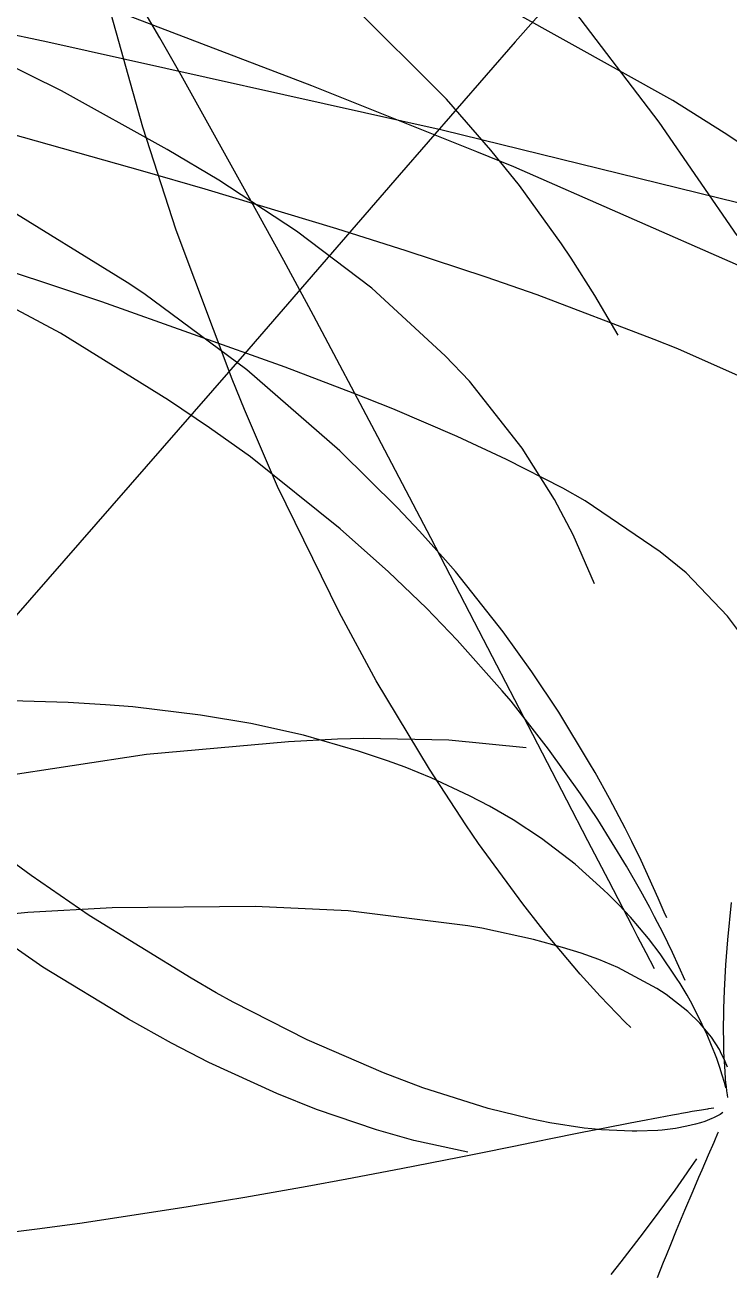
# Model space of a CAD drawing. Header units: metres. Extents: x -307 to 280, y -97 to 158.
# Drawn here: x -2.106 to -0.002, y -0.501 to 3.232 of the extents above; entities that cross this region are included whole.
import ezdxf

# ---------------------------------------------------------------- set-up
doc = ezdxf.new("R2010")
doc.units = ezdxf.units.M

msp = doc.modelspace()

# ---------------------------------------------------------------- linework, layer by layer
for p, q in [((-1.7025, 3.1937, -1344.2571), (-1.9519, 3.621, -1343.938)), ((-0.2936, 3.5738, -1336.2352), (-0.6407, 3.1821, -1335.9548)), ((-0.2105, 2.942, -1341.1193), (-0.6157, 3.4738, -1340.9099)), ((-1.7533, 2.9263, -1344.5833), (-1.8983, 3.4424, -1344.3982)), ((-1.249, 3.0499, -1335.0687), (-2.1083, 3.3793, -1333.7529)), ((-2.0374, 3.1806, -1333.6146), (-2.7422, 3.3318, -1332.8354)), ((-1.9968, 3.0349, -1334.9199), (-2.5667, 3.3185, -1333.6951)), ((-0.8461, 3.0103, -1342.3333), (-1.1342, 3.297, -1342.0493)), ((-0.1702, 3.0063, -1338.3453), (-0.6478, 3.272, -1337.2389)), ((-0.8591, 2.9177, -1335.0626), (-2.0374, 3.1806, -1333.6146)), ((-1.6389, 3.0825, -1344.339), (-1.7025, 3.1937, -1344.2571)), ((-0.6407, 3.1821, -1335.9548), (-0.9876, 2.7829, -1335.7644)), ((-1.4394, 2.7238, -1344.5977), (-1.6389, 3.0825, -1344.339)), ((-1.7538, 2.7956, -1335.7642), (-2.6508, 3.0472, -1334.4609)), ((-1.6811, 2.8604, -1335.6912), (-1.9968, 3.0349, -1334.9199)), ((-0.7556, 2.8529, -1335.8912), (-1.249, 3.0499, -1335.0687)), ((-0.7133, 2.8584, -1342.4927), (-0.8461, 3.0103, -1342.3333)), ((-0.0159, 2.9097, -1338.7366), (-0.1702, 3.0063, -1338.3453)), ((-1.6543, 2.6193, -1344.7034), (-1.7533, 2.9263, -1344.5833)), ((0.1571, 2.6673, -1336.4951), (-0.8591, 2.9177, -1335.0626)), ((0.0225, 2.6033, -1341.299), (-0.2105, 2.942, -1341.1193)), ((0.0515, 2.8652, -1338.9144), (-0.0159, 2.9097, -1338.7366)), ((-1.5263, 2.7684, -1336.1003), (-1.6811, 2.8604, -1335.6912)), ((-0.6449, 2.8079, -1336.0822), (-0.7556, 2.8529, -1335.8912)), ((-0.6282, 2.7524, -1342.6073), (-0.7133, 2.8584, -1342.4927)), ((0.0268, 2.5136, -1337.3739), (-0.6449, 2.8079, -1336.0822)), ((-1.5669, 2.7415, -1336.0526), (-1.7538, 2.7956, -1335.7642)), ((-1.2941, 2.6156, -1336.78), (-1.5263, 2.7684, -1336.1003)), ((-0.9876, 2.7829, -1335.7644), (-1.4502, 2.2487, -1335.5973)), ((-1.1743, 2.6226, -1336.6998), (-1.5669, 2.7415, -1336.0526)), ((-0.5029, 2.5781, -1342.8031), (-0.6282, 2.7524, -1342.6073)), ((-1.8006, 2.4624, -1341.853), (-2.1777, 2.696, -1341.1204)), ((-1.3325, 2.5281, -1344.7367), (-1.4394, 2.7238, -1344.5977)), ((-1.4867, 2.1733, -1344.897), (-1.6543, 2.6193, -1344.7034)), ((-1.0696, 2.4451, -1337.5309), (-1.2941, 2.6156, -1336.78)), ((-0.9668, 2.5572, -1337.0609), (-1.1743, 2.6226, -1336.6998)), ((-0.4737, 2.5351, -1342.852), (-0.5029, 2.5781, -1342.8031)), ((-2, 2.3108, -1342.084), (-2.4438, 2.5491, -1341.2909)), ((-1.981, 2.4398, -1332.7249), (-2.2892, 2.5409, -1332.1797)), ((-0.7279, 2.4782, -1337.5007), (-0.9668, 2.5572, -1337.0609)), ((-1.2438, 2.3638, -1344.8522), (-1.3325, 2.5281, -1344.7367)), ((-0.4027, 2.4234, -1342.9819), (-0.4737, 2.5351, -1342.852)), ((-0.5749, 2.4254, -1337.7961), (-0.7279, 2.4782, -1337.5007)), ((-1.876, 2.4048, -1332.9181), (-1.981, 2.4398, -1332.7249)), ((-1.7504, 2.4294, -1341.953), (-1.8006, 2.4624, -1341.853)), ((-1.4429, 2.2013, -1342.5955), (-1.7504, 2.4294, -1341.953)), ((-0.8506, 2.2434, -1338.3973), (-1.0696, 2.4451, -1337.5309)), ((-1.3287, 2.2094, -1334.07), (-1.876, 2.4048, -1332.9181)), ((-0.2253, 2.2924, -1338.5392), (-0.5749, 2.4254, -1337.7961)), ((-0.3333, 2.3046, -1343.123), (-0.4027, 2.4234, -1342.9819)), ((-1.0513, 2.001, -1345.1028), (-1.2438, 2.3638, -1344.8522)), ((-1.6766, 2.1104, -1342.6887), (-2, 2.3108, -1342.084)), ((-0.1547, 2.2641, -1338.6971), (-0.2253, 2.2924, -1338.5392)), ((-1.4502, 2.2487, -1335.5973), (-2.2029, 1.3863, -1335.4622)), ((-0.7773, 2.167, -1338.7192), (-0.8506, 2.2434, -1338.3973)), ((0.0807, 2.16, -1339.2706), (-0.1547, 2.2641, -1338.6971)), ((-1.1253, 2.1317, -1334.5449), (-1.3287, 2.2094, -1334.07)), ((-1.4503, 2.0824, -1344.9382), (-1.4867, 2.1733, -1344.897)), ((-1.1646, 1.9588, -1343.2145), (-1.4429, 2.2013, -1342.5955)), ((-0.6203, 1.9669, -1339.5356), (-0.7773, 2.167, -1338.7192)), ((-1.0068, 2.0844, -1334.8381), (-1.1253, 2.1317, -1334.5449)), ((-1.554, 2.0283, -1342.9237), (-1.6766, 2.1104, -1342.6887)), ((-1.351, 1.8525, -1345.0485), (-1.4503, 2.0824, -1344.9382)), ((-0.814, 2.0019, -1335.3573), (-1.0068, 2.0844, -1334.8381)), ((-1.4319, 1.9414, -1343.162), (-1.554, 2.0283, -1342.9237)), ((-0.8933, 1.6994, -1345.3077), (-1.0513, 2.001, -1345.1028)), ((-0.6664, 1.9336, -1335.7915), (-0.814, 2.0019, -1335.3573)), ((-0.9924, 1.7886, -1343.6162), (-1.1646, 1.9588, -1343.2145)), ((-0.5238, 1.8138, -1340.1376), (-0.6203, 1.9669, -1339.5356)), ((-1.1643, 1.7262, -1343.7029), (-1.4319, 1.9414, -1343.162)), ((-0.4987, 1.8473, -1336.3422), (-0.6664, 1.9336, -1335.7915)), ((-1.167, 1.4774, -1345.2466), (-1.351, 1.8525, -1345.0485)), ((-0.4317, 1.8102, -1336.5782), (-0.4987, 1.8473, -1336.3422)), ((-0.4678, 1.7086, -1340.54), (-0.5238, 1.8138, -1340.1376)), ((-0.2075, 1.6573, -1337.5381), (-0.4317, 1.8102, -1336.5782)), ((-0.9266, 1.7191, -1343.7738), (-0.9924, 1.7886, -1343.6162)), ((-1.0199, 1.5977, -1344.0033), (-1.1643, 1.7262, -1343.7029)), ((-0.8493, 1.6328, -1343.9625), (-0.9266, 1.7191, -1343.7738)), ((-0.762, 1.4467, -1345.4772), (-0.8933, 1.6994, -1345.3077)), ((-0.4042, 1.5619, -1341.0834), (-0.4678, 1.7086, -1340.54)), ((-0.1296, 1.5943, -1337.9266), (-0.2075, 1.6573, -1337.5381)), ((-0.8196, 1.5986, -1344.0359), (-0.8493, 1.6328, -1343.9625)), ((-0.9064, 1.4885, -1344.2445), (-1.0199, 1.5977, -1344.0033)), ((-0.677, 1.4179, -1344.4008), (-0.8196, 1.5986, -1344.0359)), ((-0.0061, 1.465, -1338.7018), (-0.1296, 1.5943, -1337.9266)), ((-1.056, 1.272, -1345.3635), (-1.167, 1.4774, -1345.2466)), ((-0.814, 1.3934, -1344.4445), (-0.9064, 1.4885, -1344.2445)), ((0.053, 1.3856, -1339.1652), (-0.0061, 1.465, -1338.7018)), ((-0.6956, 1.3187, -1345.5624), (-0.762, 1.4467, -1345.4772)), ((-0.6797, 1.2418, -1344.7422), (-0.814, 1.3934, -1344.4445)), ((-0.591, 1.2988, -1344.6278), (-0.677, 1.4179, -1344.4008)), ((-0.5885, 1.1116, -1345.699), (-0.6956, 1.3187, -1345.5624)), ((-0.8973, 1.0075, -1345.5275), (-1.056, 1.272, -1345.3635)), ((-0.5105, 1.1777, -1344.8467), (-0.591, 1.2988, -1344.6278)), ((-0.6533, 1.2107, -1344.8014), (-0.6797, 1.2418, -1344.7422)), ((-1.9768, 1.2069, -1346.648), (-2.1465, 1.2124, -1346.7686)), ((-1.8655, 1.2004, -1346.5731), (-1.9768, 1.2069, -1346.648)), ((-1.7836, 1.1939, -1346.5203), (-1.8655, 1.2004, -1346.5731)), ((-0.5412, 1.068, -1345.0577), (-0.6533, 1.2107, -1344.8014)), ((-1.5815, 1.1693, -1346.4015), (-1.7836, 1.1939, -1346.5203)), ((-1.4308, 1.1438, -1346.3218), (-1.5815, 1.1693, -1346.4015)), ((-0.4183, 1.0254, -1345.1053), (-0.5105, 1.1777, -1344.8467)), ((-1.2734, 1.1089, -1346.2484), (-1.4308, 1.1438, -1346.3218)), ((-1.3182, 1.0895, -1343.2675), (-1.7425, 1.0513, -1342.9181)), ((-1.1716, 1.0972, -1343.3988), (-1.3182, 1.0895, -1343.2675)), ((-1.1089, 1.0619, -1346.1837), (-1.2734, 1.1089, -1346.2484)), ((-1.0937, 1.0998, -1343.4713), (-1.1716, 1.0972, -1343.3988)), ((-0.8393, 1.0949, -1343.7339), (-1.0937, 1.0998, -1343.4713)), ((-0.6083, 1.0717, -1344.0067), (-0.8393, 1.0949, -1343.7339)), ((-0.487, 0.9153, -1345.8273), (-0.5885, 1.1116, -1345.699)), ((-1.7425, 1.0513, -1342.9181), (-2.4322, 0.9462, -1342.4347)), ((-1.0226, 1.0331, -1346.1543), (-1.1089, 1.0619, -1346.1837)), ((-0.4453, 0.934, -1345.282), (-0.5412, 1.068, -1345.0577)), ((-0.9696, 1.0137, -1346.1381), (-1.0226, 1.0331, -1346.1543)), ((-0.892, 0.9823, -1346.1174), (-0.9696, 1.0137, -1346.1381)), ((-0.4023, 0.9979, -1345.1506), (-0.4183, 1.0254, -1345.1053)), ((-0.7886, 0.8413, -1345.6382), (-0.8973, 1.0075, -1345.5275)), ((-0.7777, 0.9284, -1346.0947), (-0.892, 0.9823, -1346.1174)), ((-0.3592, 0.9203, -1345.2753), (-0.4023, 0.9979, -1345.1506)), ((-0.3938, 0.8572, -1345.4042), (-0.4453, 0.934, -1345.282)), ((-0.7173, 0.8967, -1346.0859), (-0.7777, 0.9284, -1346.0947)), ((-0.6474, 0.8562, -1346.0795), (-0.7173, 0.8967, -1346.0859)), ((-0.4241, 0.7939, -1345.9061), (-0.487, 0.9153, -1345.8273)), ((-0.3299, 0.8654, -1345.361), (-0.3592, 0.9203, -1345.2753)), ((-0.3123, 0.8314, -1345.413), (-0.3299, 0.8654, -1345.361)), ((-0.7506, 0.7855, -1345.6766), (-0.7886, 0.8413, -1345.6382)), ((-0.5627, 0.8006, -1346.0776), (-0.6474, 0.8562, -1346.0795)), ((-0.3081, 0.7174, -1345.6118), (-0.3938, 0.8572, -1345.4042)), ((-0.2924, 0.7918, -1345.4724), (-0.3123, 0.8314, -1345.413)), ((-2.0875, 0.6899, -1344.3877), (-2.2235, 0.7895, -1344.272)), ((-0.6181, 0.6057, -1345.8091), (-0.7506, 0.7855, -1345.6766)), ((-0.4621, 0.7235, -1346.0854), (-0.5627, 0.8006, -1346.0776)), ((-0.3923, 0.7326, -1345.9458), (-0.4241, 0.7939, -1345.9061)), ((-0.2648, 0.7351, -1345.5555), (-0.2924, 0.7918, -1345.4724)), ((-0.3766, 0.6472, -1346.1014), (-0.4621, 0.7235, -1346.0854)), ((-0.3615, 0.6735, -1345.984), (-0.3923, 0.7326, -1345.9458)), ((-0.2657, 0.6434, -1345.7161), (-0.3081, 0.7174, -1345.6118)), ((-0.2137, 0.6223, -1345.7128), (-0.2648, 0.7351, -1345.5555)), ((-2.0525, 0.4161, -1344.5874), (-2.4259, 0.6765, -1344.2837)), ((-1.9145, 0.5708, -1344.5361), (-2.0875, 0.6899, -1344.3877)), ((-0.2903, 0.537, -1346.0715), (-0.3615, 0.6735, -1345.984)), ((-0.3618, 0.6332, -1346.105), (-0.3766, 0.6472, -1346.1014)), ((-0.2388, 0.5942, -1345.783), (-0.2657, 0.6434, -1345.7161)), ((-0.5652, 0.5378, -1345.8617), (-0.6181, 0.6057, -1345.8091)), ((-0.3307, 0.6022, -1346.1135), (-0.3618, 0.6332, -1346.105)), ((-0.2967, 0.5658, -1346.125), (-0.3307, 0.6022, -1346.1135)), ((-0.1955, 0.5803, -1345.7695), (-0.2137, 0.6223, -1345.7128)), ((-0.0056, 0.4975, -1345.8873), (0.0059, 0.6095, -1345.7557)), ((-2.0971, 0.579, -1343.4949), (-2.7813, 0.5169, -1343.0306)), ((-1.8457, 0.5933, -1343.683), (-2.0971, 0.579, -1343.4949)), ((-1.609, 0.3827, -1344.8026), (-1.9145, 0.5708, -1344.5361)), ((-1.418, 0.597, -1344.0441), (-1.8457, 0.5933, -1343.683)), ((-1.1397, 0.5847, -1344.3083), (-1.418, 0.597, -1344.0441)), ((-0.7827, 0.5395, -1344.7048), (-1.1397, 0.5847, -1344.3083)), ((-0.2426, 0.5015, -1346.1483), (-0.2967, 0.5658, -1346.125)), ((-0.2241, 0.5666, -1345.8197), (-0.2388, 0.5942, -1345.783)), ((-0.1988, 0.5173, -1345.8834), (-0.2241, 0.5666, -1345.8197)), ((-0.1881, 0.563, -1345.7926), (-0.1955, 0.5803, -1345.7695)), ((-0.7409, 0.5326, -1344.7543), (-0.7827, 0.5395, -1344.7048)), ((-0.5861, 0.4987, -1344.9537), (-0.7409, 0.5326, -1344.7543)), ((-0.5423, 0.509, -1345.8844), (-0.5652, 0.5378, -1345.8617)), ((-0.274, 0.5059, -1346.0916), (-0.2903, 0.537, -1346.0715)), ((-0.4996, 0.4751, -1345.0742), (-0.5861, 0.4987, -1344.9537)), ((-0.5049, 0.4634, -1345.9214), (-0.5423, 0.509, -1345.8844)), ((-0.2492, 0.4585, -1346.1217), (-0.274, 0.5059, -1346.0916)), ((-0.2077, 0.4558, -1346.1669), (-0.2426, 0.5015, -1346.1483)), ((-0.1708, 0.46, -1345.9548), (-0.1988, 0.5173, -1345.8834)), ((-0.0114, 0.4232, -1345.9728), (-0.0056, 0.4975, -1345.8873)), ((-0.4464, 0.3952, -1345.9789), (-0.5049, 0.4634, -1345.9214)), ((-0.4436, 0.4574, -1345.1569), (-0.4996, 0.4751, -1345.0742)), ((-0.3908, 0.4386, -1345.2389), (-0.4436, 0.4574, -1345.1569)), ((-0.2243, 0.4113, -1346.1519), (-0.2492, 0.4585, -1346.1217)), ((-0.1587, 0.3833, -1346.1992), (-0.2077, 0.4558, -1346.1669)), ((-0.1324, 0.3762, -1346.0536), (-0.1708, 0.46, -1345.9548)), ((-1.7967, 0.2603, -1344.7974), (-2.0525, 0.4161, -1344.5874)), ((-0.3342, 0.4154, -1345.3324), (-0.3908, 0.4386, -1345.2389)), ((-0.2175, 0.3521, -1345.5547), (-0.3342, 0.4154, -1345.3324)), ((-0.0156, 0.3464, -1346.0594), (-0.0114, 0.4232, -1345.9728)), ((-1.5344, 0.3396, -1344.8682), (-1.609, 0.3827, -1344.8026)), ((-0.3871, 0.3295, -1346.0369), (-0.4464, 0.3952, -1345.9789)), ((-0.148, 0.3666, -1346.207), (-0.1587, 0.3833, -1346.1992)), ((-1.4836, 0.3111, -1344.9132), (-1.5344, 0.3396, -1344.8682)), ((-0.1896, 0.3346, -1345.6124), (-0.2175, 0.3521, -1345.5547)), ((-0.1274, 0.3321, -1346.2236), (-0.148, 0.3666, -1346.207)), ((-0.0174, 0.2925, -1346.1191), (-0.0156, 0.3464, -1346.0594)), ((-1.2623, 0.1987, -1345.1117), (-1.4836, 0.3111, -1344.9132)), ((-0.312, 0.2516, -1346.11), (-0.3871, 0.3295, -1346.0369)), ((-0.1246, 0.2835, -1345.7661), (-0.1896, 0.3346, -1345.6124)), ((-0.117, 0.3139, -1346.2327), (-0.1274, 0.3321, -1346.2236)), ((-0.1113, 0.3036, -1346.2378), (-0.117, 0.3139, -1346.2327)), ((-0.0818, 0.2449, -1346.2684), (-0.1113, 0.3036, -1346.2378)), ((-0.0887, 0.2486, -1345.8635), (-0.1246, 0.2835, -1345.7661)), ((-0.0182, 0.24, -1346.1761), (-0.0178, 0.2727, -1346.1407)), ((-0.0178, 0.2727, -1346.1407), (-0.0174, 0.2925, -1346.1191)), ((-1.6683, 0.1888, -1344.9033), (-1.7967, 0.2603, -1344.7974)), ((-0.2955, 0.2351, -1346.126), (-0.312, 0.2516, -1346.11)), ((-0.0541, 0.2064, -1345.9738), (-0.0887, 0.2486, -1345.8635)), ((-0.0674, 0.2138, -1346.2853), (-0.0818, 0.2449, -1346.2684)), ((-0.0175, 0.1848, -1346.2345), (-0.0182, 0.24, -1346.1761)), ((-1.5566, 0.131, -1344.996), (-1.6683, 0.1888, -1344.9033)), ((-1.0343, 0.0996, -1345.3209), (-1.2623, 0.1987, -1345.1117)), ((-0.0538, 0.1818, -1346.303), (-0.0674, 0.2138, -1346.2853)), ((-0.0306, 0.1694, -1346.0641), (-0.0541, 0.2064, -1345.9738)), ((-0.0443, 0.1576, -1346.3167), (-0.0538, 0.1818, -1346.303)), ((-0.0387, 0.1426, -1346.3252), (-0.0443, 0.1576, -1346.3167)), ((-0.0269, 0.163, -1346.0792), (-0.0306, 0.1694, -1346.0641)), ((-0.0133, 0.1338, -1346.1462), (-0.0269, 0.163, -1346.0792)), ((-0.0169, 0.1631, -1346.257), (-0.0175, 0.1848, -1346.2345)), ((-0.0157, 0.1338, -1346.2867), (-0.0169, 0.1631, -1346.257)), ((-1.3532, 0.0384, -1345.1661), (-1.5566, 0.131, -1344.996)), ((-0.0294, 0.1161, -1346.3406), (-0.0387, 0.1426, -1346.3252)), ((-0.0222, 0.0934, -1346.3538), (-0.0294, 0.1161, -1346.3406)), ((-0.0138, 0.1045, -1346.316), (-0.0157, 0.1338, -1346.2867)), ((-0.0068, 0.1166, -1346.1843), (-0.0133, 0.1338, -1346.1462)), ((-0.9172, 0.0548, -1345.4302), (-1.0343, 0.0996, -1345.3209)), ((-0.0158, 0.0715, -1346.3668), (-0.0222, 0.0934, -1346.3538)), ((-0.012, 0.0816, -1346.3383), (-0.0138, 0.1045, -1346.316)), ((-0.011, 0.0714, -1346.348), (-0.012, 0.0816, -1346.3383)), ((-1.2347, -0.0094, -1345.266), (-1.3532, 0.0384, -1345.1661)), ((-0.7219, -0.0062, -1345.617), (-0.9172, 0.0548, -1345.4302)), ((-0.0114, 0.0552, -1346.3766), (-0.0158, 0.0715, -1346.3668)), ((-0.0096, 0.0579, -1346.3606), (-0.011, 0.0714, -1346.348)), ((-0.0082, 0.0463, -1346.3713), (-0.0096, 0.0579, -1346.3606)), ((-0.0066, 0.0344, -1346.382), (-0.0082, 0.0463, -1346.3713)), ((-0.0053, 0.026, -1346.3893), (-0.0066, 0.0344, -1346.382)), ((-1.0557, -0.0702, -1345.4187), (-1.2347, -0.0094, -1345.266)), ((-0.5949, -0.0374, -1345.7416), (-0.7219, -0.0062, -1345.617)), ((-0.2128, -0.0342, -1346.503), (-0.2655, -0.0442, -1346.5255)), ((-0.1703, -0.0263, -1346.4847), (-0.2128, -0.0342, -1346.503)), ((-0.1533, -0.0233, -1346.4775), (-0.1703, -0.0263, -1346.4847)), ((-0.1442, -0.0216, -1346.4736), (-0.1533, -0.0233, -1346.4775)), ((-0.1264, -0.0185, -1346.466), (-0.1442, -0.0216, -1346.4736)), ((-0.1115, -0.0159, -1346.4595), (-0.1264, -0.0185, -1346.466)), ((-0.0836, -0.0112, -1346.4473), (-0.1115, -0.0159, -1346.4595)), ((-0.0663, -0.0085, -1346.4397), (-0.0836, -0.0112, -1346.4473)), ((-0.0628, -0.0079, -1346.4382), (-0.0663, -0.0085, -1346.4397)), ((-0.0472, -0.0056, -1346.4314), (-0.0628, -0.0079, -1346.4382)), ((-0.0534, -0.0368, -1346.3319), (-0.0598, -0.0395, -1346.3236)), ((-0.0485, -0.0346, -1346.3384), (-0.0534, -0.0368, -1346.3319)), ((-0.044, -0.0325, -1346.3445), (-0.0485, -0.0346, -1346.3384)), ((-0.0346, -0.0276, -1346.3572), (-0.044, -0.0325, -1346.3445)), ((-0.0282, -0.024, -1346.3661), (-0.0346, -0.0276, -1346.3572)), ((-0.02, -0.0187, -1346.3779), (-0.0282, -0.024, -1346.3661)), ((-0.9436, -0.1022, -1345.5153), (-1.0557, -0.0702, -1345.4187)), ((-0.5378, -0.0492, -1345.7985), (-0.5949, -0.0374, -1345.7416)), ((-0.4345, -0.0649, -1345.9037), (-0.5378, -0.0492, -1345.7985)), ((-0.373, -0.0653, -1346.5709), (-0.4405, -0.0787, -1346.5992)), ((-0.4123, -0.0676, -1345.9265), (-0.4345, -0.0649, -1345.9037)), ((-0.3828, -0.0706, -1345.957), (-0.4123, -0.0676, -1345.9265)), ((-0.2908, -0.0744, -1346.0552), (-0.3828, -0.0706, -1345.957)), ((-0.2973, -0.0504, -1346.539), (-0.373, -0.0653, -1346.5709)), ((-0.2655, -0.0442, -1346.5255), (-0.2973, -0.0504, -1346.539)), ((-0.2769, -0.0745, -1346.0702), (-0.2908, -0.0744, -1346.0552)), ((-0.2149, -0.0718, -1346.1389), (-0.2769, -0.0745, -1346.0702)), ((-0.2014, -0.0708, -1346.1539), (-0.2149, -0.0718, -1346.1389)), ((-0.1615, -0.0659, -1346.1997), (-0.2014, -0.0708, -1346.1539)), ((-0.1283, -0.0598, -1346.2388), (-0.1615, -0.0659, -1346.1997)), ((-0.1017, -0.0534, -1346.271), (-0.1283, -0.0598, -1346.2388)), ((-0.087, -0.0491, -1346.2891), (-0.1017, -0.0534, -1346.271)), ((-0.0744, -0.045, -1346.3048), (-0.087, -0.0491, -1346.2891)), ((-0.0598, -0.0395, -1346.3236), (-0.0744, -0.045, -1346.3048)), ((-0.7825, -0.1369, -1345.6558), (-0.9436, -0.1022, -1345.5153)), ((-0.5636, -0.1035, -1346.6505), (-0.6448, -0.1198, -1346.6841)), ((-0.5445, -0.0996, -1346.6426), (-0.5636, -0.1035, -1346.6505)), ((-0.4405, -0.0787, -1346.5992), (-0.5445, -0.0996, -1346.6426)), ((-0.0476, -0.1078, -1346.3401), (-0.0642, -0.1461, -1346.3143)), ((-0.0455, -0.1029, -1346.3434), (-0.0476, -0.1078, -1346.3401)), ((-0.0359, -0.0811, -1346.3579), (-0.0455, -0.1029, -1346.3434)), ((-0.0341, -0.077, -1346.3606), (-0.0359, -0.0811, -1346.3579)), ((-0.7483, -0.1406, -1346.7267), (-0.8087, -0.1526, -1346.7515)), ((-0.6448, -0.1198, -1346.6841), (-0.7483, -0.1406, -1346.7267)), ((-0.0642, -0.1461, -1346.3143), (-0.0833, -0.1904, -1346.2842)), ((-0.9817, -0.1866, -1346.822), (-1.1439, -0.2177, -1346.8876)), ((-0.8087, -0.1526, -1346.7515), (-0.9817, -0.1866, -1346.822)), ((-0.0995, -0.1574, -1346.5201), (-0.1236, -0.1925, -1346.5507)), ((-1.1439, -0.2177, -1346.8876), (-1.2625, -0.2396, -1346.9352)), ((-0.1281, -0.199, -1346.5565), (-0.1642, -0.2503, -1346.6042)), ((-0.1236, -0.1925, -1346.5507), (-0.1281, -0.199, -1346.5565)), ((-0.0926, -0.2124, -1346.2693), (-0.1103, -0.2539, -1346.2407)), ((-0.0833, -0.1904, -1346.2842), (-0.0926, -0.2124, -1346.2693)), ((-1.2625, -0.2396, -1346.9352), (-1.4492, -0.2728, -1347.0099)), ((-0.1642, -0.2503, -1346.6042), (-0.2114, -0.3154, -1346.6688)), ((-0.1103, -0.2539, -1346.2407), (-0.1344, -0.3113, -1346.2012)), ((-1.5097, -0.283, -1347.0339), (-1.624, -0.3018, -1347.0791)), ((-1.4492, -0.2728, -1347.0099), (-1.5097, -0.283, -1347.0339)), ((-1.624, -0.3018, -1347.0791), (-1.942, -0.3506, -1347.2043)), ((-0.2114, -0.3154, -1346.6688), (-0.2582, -0.3779, -1346.7352)), ((-0.1344, -0.3113, -1346.2012), (-0.1593, -0.3711, -1346.1597)), ((-2.0698, -0.3676, -1347.2542), (-2.2342, -0.3875, -1347.318)), ((-1.942, -0.3506, -1347.2043), (-2.0698, -0.3676, -1347.2542)), ((-0.1593, -0.3711, -1346.1597), (-0.177, -0.4143, -1346.1295)), ((-0.2582, -0.3779, -1346.7352), (-0.3249, -0.4646, -1346.8333)), ((-0.1898, -0.4457, -1346.1075), (-0.1983, -0.4665, -1346.093)), ((-0.177, -0.4143, -1346.1295), (-0.1898, -0.4457, -1346.1075)), ((-0.3249, -0.4646, -1346.8333), (-0.3554, -0.503, -1346.8795)), ((-0.1983, -0.4665, -1346.093), (-0.2169, -0.5126, -1346.0607))]:
    msp.add_line(p, q)

doc.saveas('drawing.dxf')
